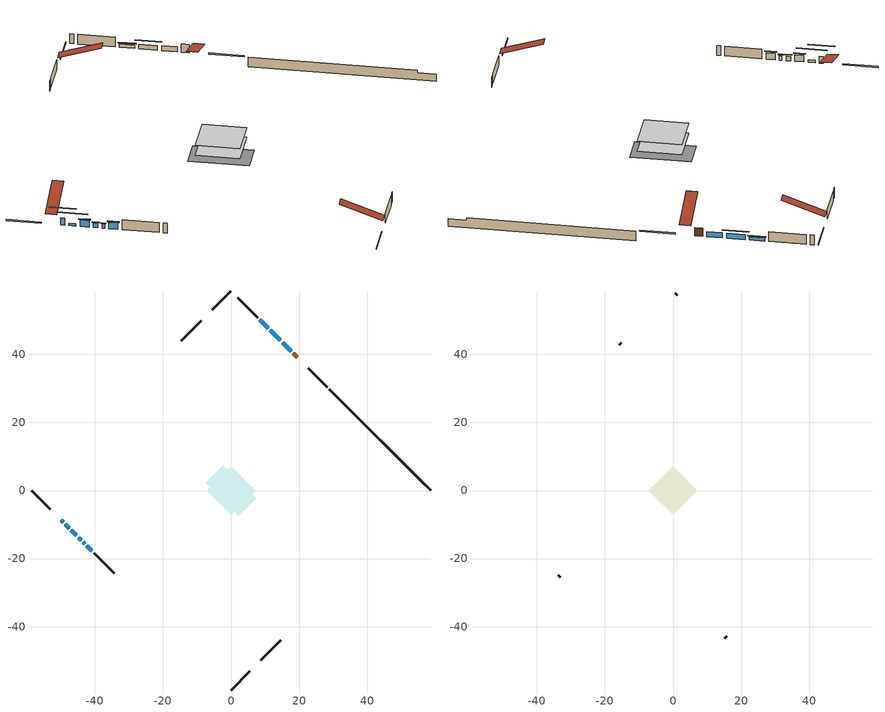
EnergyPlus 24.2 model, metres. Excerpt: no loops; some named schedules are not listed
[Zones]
conditioned space
 floor outside (Floor1 construction): -3.07,0 0,3.07 3.07,0 0,-3.07 z0.89
 floor adiabatic (AdiabaticFloorConstruction): -7.07,0 0,7.07 7.07,0 0,-7.07 z0.89
 floor foundation (Slab1 construction): -7.43,2.29 -2.29,7.43 7.43,-2.29 2.29,-7.43 z-1.52
 wall outside (RimJoist1 construction): 0,-58.6 5.57,-53.03 / -58.6,0 -53.03,-5.57 / 0,58.6 -5.57,53.03 / 28.22,30.39 22.64,35.96 z0.89:1.19
 wall outside (AdiabaticWallConstruction 1): 19.51,39.09 18.29,40.31 z0.89:2.92
 wall outside (AdiabaticWallConstruction): 17.64,40.96 15.17,43.43 z0.89:2.11; -49.9,-8.7 -49.32,-9.29 z0.89:2.63; -48.66,-9.94 -47.54,-11.06 z0.89:1.5; 14.52,44.09 11.58,47.02 z0.89:2.05; -46.88,-11.72 -45.42,-13.19 z0.89:2.54; -44.76,-13.84 -44.05,-14.55 z0.89:1.99; -43.39,-15.21 -43,-15.6 z0.89:1.93; -42.35,-16.25 -40.88,-17.72 z0.89:2.48; 10.93,47.68 8.47,50.13 z0.89:1.71
 wall outside (Wall1 construction): 8.7,-49.9 14.59,-44.01 / -40.23,-18.38 -34.34,-24.26 / -8.7,49.9 -14.59,44.01 / 7.81,50.79 1.93,56.68 z0.89:3.33
 wall foundation (FoundationWall1 construction): 28.87,29.73,-1.52 28.87,29.73,0.89 55.63,2.97,0.89 55.63,2.97,0.32 58.6,0,0.32 58.6,0,-1.52
 window (WindowConstruction): 17.64,40.97 15.17,43.43 z0.89:2.11
 window (WindowConstruction 7): -49.9,-8.7 -49.32,-9.28 z0.89:2.63
 window (WindowConstruction 8): -48.66,-9.94 -47.54,-11.06 z0.89:1.5
 window (WindowConstruction 1): 14.52,44.09 11.58,47.02 z0.89:2.05
 window (WindowConstruction 2): -46.88,-11.72 -45.42,-13.19 z0.89:2.54
 window (WindowConstruction 3): -44.76,-13.84 -44.05,-14.55 z0.89:1.99
 window (WindowConstruction 4): -43.39,-15.21 -43,-15.6 z0.89:1.93
 window (WindowConstruction 5): -42.35,-16.26 -40.88,-17.72 z0.89:2.47
 window (WindowConstruction 6): 10.93,47.68 8.47,50.13 z0.89:1.71
 door (Door): 19.51,39.09 18.29,40.31 z0.89:2.92
 ceiling adiabatic (AdiabaticFloorConstruction): 0,-7.07 7.07,0 0,7.07 -7.07,0 z0.89
attic - vented
 floor to conditioned space (Floor2 construction Reversed): -7.07,0 0,7.07 7.07,0 0,-7.07 z3.33
 wall outside (Wall2 construction): 15.25,-43.36 15.86,-42.74 / -33.68,-24.92 -33.07,-25.53 / -15.25,43.36 -15.86,42.74 / 1.27,57.33 0.66,57.95 z0.89:3.33
 roof outside (Roof1 construction): 8.05,-50.56,3.33 1.16,-43.67,6.58 -0.66,-45.48,6.58 6.23,-52.37,3.33; -50.56,-8.05,3.33 -43.67,-1.16,6.58 -45.48,0.66,6.58 -52.37,-6.23,3.33; -8.05,50.56,3.33 -1.16,43.67,6.58 0.66,45.48,6.58 -6.23,52.37,3.33; 20.17,38.43,3.33 13.28,31.54,6.58 15.1,29.73,6.58 21.99,36.62,3.33
shading: -47.45,-11.16 -51.77,-6.83 -51.98,-7.04 -47.66,-11.37 z5.28; -45.67,-12.94 -50.53,-8.07 -50.75,-8.28 -45.88,-13.15 z4.15; 10.94,47.66 15.16,43.44 15.37,43.65 11.15,47.87 z2.96; -45.21,-13.4 -47.09,-11.51 -47.31,-11.72 -45.42,-13.61 z2.83; -43.84,-14.76 -44.97,-13.63 -45.18,-13.84 -44.05,-14.98 z2.29; -42.79,-15.81 -43.6,-15 -43.82,-15.21 -43,-16.02 z2.23; -40.67,-17.93 -42.56,-16.04 -42.77,-16.26 -40.88,-18.14 z2.77; 8.26,50.34 11.14,47.46 11.35,47.68 8.47,50.56 z2.01
[Building]
Building 1: Terrain=Suburbs
[Site:Location]
Montreal Intl AP_QC: Latitude {deg}=45.47; Longitude {deg}=-73.74; Time Zone {hr}=-5; Elevation {m}=36; Keep Site Location Information=Yes
[Site:GroundTemperature:Shallow]
2.07863, -0.316383, -0.508184, 0.628371, 5.19101, 9.73239, 13.6695, 16.1636, 16.3755, 14.347, 10.5102, 6.10817
[Site:WaterMainsTemperature]
Calculation Method=Schedule; Temperature Schedule=mains temperature schedule
[Material] Roughness=Rough; Thermal Absorptance=0.9
Name | Thickness {m} | Conductivity {W/m-K} | Density {kg/m3} | Specific Heat {J/kg-K} | Solar Absorptance | Visible Absorptance
asphalt or fiberglass shingles | 0.00635 | 0.162714 | 1121.4 | 1465.45 | 0.4 | 0.4
ceiling stud and cavity | 0.1397 | 0.0949009 | 65.682 | 1177.47 | 0.7 | 0.7
concrete 4.0 in. | 0.1016 | 1.803125 | 2242.8 | 837.4 | 0.7 | 0.7
concrete 8.0 in. | 0.2032 | 1.803125 | 2242.8 | 837.4 | 0.7 | 0.7
door material | 0.04445 | 0.053851 | 512.64 | 1214.23 | 0.7 | 0.7
exterior vertical ins | 0.015425 | 0.029427 | 32.04 | 1214.23 | 0.7 | 0.7
floor covering | 0.0127 | 0.0433444 | 54.468 | 1339.84 | 0.6 | 0.6
floor rigid ins; wall rigid ins | 0.512978 | 0.029427 | 32.04 | 1214.23 | 0.7 | 0.7
floor stud and cavity | 0.1397 | 0.450278 | 92.3553 | 1139.71 | 0.7 | 0.7
floor stud and cavity 1 | 0.1397 | 1.75129 | 37.0049 | 1207.88 | 0.7 | 0.7
furniture material conditioned space 1 | 0.1524 | 0.115458 | 640.8 | 1214.23 | 0.6 | 0.6
gypsum board | 0.0127 | 0.160291 | 801 | 837.4 | 0.6 | 0.6
gypsum board 1 | 0.0127 | 0.160291 | 801 | 837.4 | 0.7 | 0.7
osb sheathing 0.5 in. | 0.0127 | 0.115458 | 512.64 | 1214.23 | 0.7 | 0.7
osb sheathing 0.75 in. | 0.01905 | 0.115458 | 512.64 | 1214.23 | 0.7 | 0.7
osb sheathing 2.0 in. | 0.0508 | 0.115458 | 512.64 | 1214.23 | 0.7 | 0.7
rim joist stud and cavity | 0.0508 | 0.0344445 | 125.044 | 1163.47 | 0.6 | 0.6
wall stud and cavity | 0.1397 | 0.0816238 | 139.0536 | 1170.24 | 0.7 | 0.7
wall stud and cavity 1 | 0.0889 | 6.9971 | 50.32683 | 1063.81 | 0.6 | 0.6
wall stud and cavity 2 | 0.0889 | 0.380278 | 52.3479 | 1209.89 | 0.7 | 0.7
wall stud and cavity 3 | 0.0889 | 0.391764 | 83.0341 | 1211.67 | 0.7 | 0.7
wood siding | 0.0254 | 0.102417 | 544.68 | 1172.36 | 0.4 | 0.4
wood siding 1 | 0.00254 | 0.102417 | 544.68 | 1172.36 | 0.4 | 0.4
wood siding 2; wood siding 3; wood siding 4 | 0.0254 | 0.102417 | 544.68 | 1172.36 | 0.7 | 0.7
[WindowMaterial:SimpleGlazingSystem]
Name | U-Factor {W/m2-K} | Solar Heat Gain Coefficient
WindowMaterial | 2.91679 | 0.64
WindowMaterial 1 | 2.94631 | 0.61
WindowMaterial 2 | 2.93098 | 0.63
WindowMaterial 3 | 3.00253 | 0.54
WindowMaterial 4 | 3.034891 | 0.46
WindowMaterial 5 | 2.93212 | 0.63
WindowMaterial 6 | 2.97698 | 0.56
WindowMaterial 7 | 3.05136 | 0.44
[Construction]
AdiabaticFloorConstruction: floor stud and cavity 1, floor rigid ins, osb sheathing 0.75 in., floor covering
AdiabaticWallConstruction: wood siding 3, wall rigid ins, wall stud and cavity 2, gypsum board
AdiabaticWallConstruction 1: wood siding 4, wall rigid ins, wall stud and cavity 2, gypsum board
Door: door material
Floor1 construction: floor stud and cavity, osb sheathing 0.75 in., floor covering
Floor2 construction Reversed: gypsum board, ceiling stud and cavity
FoundationWall1 construction: concrete 8.0 in., gypsum board 1
furniture construction conditioned space 1: furniture material conditioned space 1
PartitionWallConstruction: gypsum board, wall stud and cavity 3, gypsum board
RimJoist1 construction: wood siding 2, osb sheathing 2.0 in., rim joist stud and cavity
Roof1 construction: asphalt or fiberglass shingles
Slab1 construction: concrete 4.0 in.
Wall1 construction: wood siding, osb sheathing 0.5 in., wall stud and cavity, gypsum board
Wall2 construction: wood siding 1, wall stud and cavity 1
WindowConstruction: WindowMaterial
WindowConstruction 1: WindowMaterial 1
WindowConstruction 2: WindowMaterial 2
WindowConstruction 3: WindowMaterial 3
WindowConstruction 4: WindowMaterial 4
WindowConstruction 5: WindowMaterial 5
WindowConstruction 6; WindowConstruction 7: WindowMaterial 6
WindowConstruction 8: WindowMaterial 7
[Zone] Multiplier=1; Part of Total Floor Area=Yes
Name | Volume {m3}
attic - vented | 52.7204
conditioned space | 513.8
[Space]
Name | Zone | Volume {m3}
attic - vented 1 | attic - vented | 52.7204
conditioned space 1 | conditioned space | 513.8
[ZoneInfiltration:EffectiveLeakageArea]
infil attic - vented 1: Zone or Space=attic - vented 1; Schedule=Always On Discrete; Effective Air Leakage Area {cm2}=4000.8; Stack Coefficient=0.000395353; Wind Coefficient=1.34342e-05
[ZoneMixing]
whole house fan mix: Zone or Space=attic - vented; Schedule=Always On Continuous; Design Flow Rate Calculation Method=Flow/Zone; Design Flow Rate {m3/s}=0; Source Zone or Space=conditioned space
[SurfaceProperty:ExposedFoundationPerimeter]
Slab1: Exposed Perimeter Calculation Method=TotalExposedPerimeter; Total Exposed Perimeter {m}=42.043
[InternalMass] Zone or ZoneList=conditioned space; Space or SpaceList=conditioned space 1
Name | Construction | Surface Area {m2}
furniture mass conditioned space 1 | furniture construction conditioned space 1 | 87.5439
partition wall mass | PartitionWallConstruction | 218.86
[Lights]
interior lighting: Zone or ZoneList or Space or SpaceList=conditioned space 1; Schedule=interior lighting schedule; Design Level Calculation Method=LightingLevel; Lighting Level {W}=343.2; Return Air Fraction=0; Fraction Radiant=0.6; Fraction Visible=0.2; Fraction Replaceable=1
[People]
occupants: Zone or ZoneList or Space or SpaceList=conditioned space 1; Number of People Schedule=occupants schedule; Number of People Calculation Method=People; Number of People=3; Fraction Radiant=0.314171; Sensible Heat Fraction=0.56303; Activity Level Schedule=occupants activity schedule; Carbon Dioxide Generation Rate {m3/s-W}=0; Enable ASHRAE 55 Comfort Warnings=No; Mean Radiant Temperature Calculation Type=EnclosureAveraged
[ElectricEquipment] Zone or ZoneList or Space or SpaceList=conditioned space 1; Design Level Calculation Method=EquipmentLevel
Name | Schedule | Design Level {W} | Fraction Latent | Fraction Radiant | Fraction Lost
clothes dryer | clothes dryer schedule | 140.772 | 0.015 | 0.081 | 0.85
clothes washer | clothes washer schedule | 32.1985 | 0.03 | 0.162 | 0.7
cooking range | cooking range schedule | 215.147 | 0.08 | 0.432 | 0.2
dishwasher | dishwasher schedule | 66.8632 | 0.3 | 0.18 | 0.4
fridge | fridge schedule | 72.9452 | 0 | 0.6 | 0
mech vent bath fan 0 | mech vent bath fan 0 schedule | 50.2 | 0 | 0 | 1
mech vent bath fan 1 | mech vent bath fan 1 schedule | 50.2 | 0 | 0 | 1
mech vent bath fan 2 | mech vent bath fan 2 schedule | 50.2 | 0 | 0 | 1
mech vent house fan | mech vent house fan schedule | 0 | 0 | 0 | 1
mech vent house fan cfis | mech vent house fan cfis schedule | 0 | 0 | 0 | 0
mech vent range fan 0 | mech vent range fan 0 schedule | 57 | 0 | 0 | 1
misc plug loads | misc plug loads schedule | 494.7 | 0.045 | 0.513 | 0.1
whole house fan | Always On Discrete | 0 | 0 | 0 | 1
[OtherEquipment] Zone or ZoneList or Space or SpaceList=conditioned space 1; Design Level Calculation Method=EquipmentLevel
Name | Fuel Type | Schedule | Design Level {W} | Fraction Latent | Fraction Radiant | Fraction Lost
clothes dryer 1 | Electricity | clothes dryer schedule | 0 | 0.015 | 0.081 | 0.85
cooking range 1 | Electricity | cooking range schedule | 0 | 0.08 | 0.432 | 0.2
general water use latent | None | general water use schedule | 62.594 | 1 | 0 | 0
general water use sensible | None | general water use schedule | -61.6891 | 0 | 0.6 | 0
mech vent house fan latent load | None | Always On Discrete | 0 | 1 | 0 | 0
mech vent house fan sensible load | None | Always On Discrete | 0 | 0 | 0 | 0
water heater energy adjustment1 | Electricity | Always On Discrete | 0.01 | 0 | 0 | 1
[ZoneInfiltration:DesignFlowRate] Zone or ZoneList or Space or SpaceList=conditioned space 1; Schedule=Always On Discrete; Design Flow Rate Calculation Method=Flow/Zone; Design Flow Rate {m3/s}=0
infil flow; natural vent flow; whole house fan flow
[Foundation:Kiva]
Foundation Kiva 1: Initial Indoor Air Temperature {C}=18; Wall Height Above Grade {m}=0.889986; Wall Depth Below Slab {m}=0.2032; Custom Block Material Name 1=exterior vertical ins; Custom Block Depth 1 {m}=2.40999; Custom Block X Position 1 {m}=0.2159; Custom Block Z Position 1 {m}=0
[Foundation:Kiva:Settings]
Soil Conductivity {W/m-K}=0.849921; Soil Density {kg/m3}=1842.3; Soil Specific Heat {J/kg-K}=418.7; Ground Solar Absorptivity=0.9; Ground Thermal Absorptivity=0.9; Ground Surface Roughness {m}=0.03; Far-Field Width {m}=40; Deep-Ground Boundary Condition=ZeroFlux; Deep-Ground Depth {m}=40; Minimum Cell Dimension {m}=0.2; Maximum Cell Growth Coefficient=3; Simulation Timestep=Timestep
[Exterior:Lights]
exterior lighting: Schedule=exterior lighting schedule; Design Level {W}=75.6
[Schedule:Constant]
Name | Hourly Value
Always On Continuous; mech vent house fan schedule; mech vent house fan cfis schedule; Always On Discrete | 1
occupants activity schedule | 117.228
fridge schedule | 0
[Schedule:Week:Daily]
interior lighting schedule Week Rule - Jan1-Jan27: interior lighting schedule day, interior lighting schedule day, interior lighting schedule day, interior lighting schedule day, interior lighting schedule day, interior lighting schedule day, interior lighting schedule day, interior lighting schedule default day, interior lighting schedule default day, interior lighting schedule default day, interior lighting schedule default day, interior lighting schedule default day
interior lighting schedule Week Rule - Jan28-Feb3: interior lighting schedule day, interior lighting schedule day, interior lighting schedule day, interior lighting schedule day, interior lighting schedule day 1, interior lighting schedule day 1, interior lighting schedule day 1, interior lighting schedule default day, interior lighting schedule default day, interior lighting schedule default day, interior lighting schedule default day, interior lighting schedule default day
interior lighting schedule Week Rule - Feb4-Feb24: interior lighting schedule day 1, interior lighting schedule day 1, interior lighting schedule day 1, interior lighting schedule day 1, interior lighting schedule day 1, interior lighting schedule day 1, interior lighting schedule day 1, interior lighting schedule default day, interior lighting schedule default day, interior lighting schedule default day, interior lighting schedule default day, interior lighting schedule default day
interior lighting schedule Week Rule - Feb25-Mar3: interior lighting schedule day 1, interior lighting schedule day 1, interior lighting schedule day 1, interior lighting schedule day 1, interior lighting schedule day 2, interior lighting schedule day 2, interior lighting schedule day 2, interior lighting schedule default day, interior lighting schedule default day, interior lighting schedule default day, interior lighting schedule default day, interior lighting schedule default day
interior lighting schedule Week Rule - Mar4-Mar31: interior lighting schedule day 2, interior lighting schedule day 2, interior lighting schedule day 2, interior lighting schedule day 2, interior lighting schedule day 2, interior lighting schedule day 2, interior lighting schedule day 2, interior lighting schedule default day, interior lighting schedule default day, interior lighting schedule default day, interior lighting schedule default day, interior lighting schedule default day
interior lighting schedule Week Rule - Apr1-Apr28: interior lighting schedule day 3, interior lighting schedule day 3, interior lighting schedule day 3, interior lighting schedule day 3, interior lighting schedule day 3, interior lighting schedule day 3, interior lighting schedule day 3, interior lighting schedule default day, interior lighting schedule default day, interior lighting schedule default day, interior lighting schedule default day, interior lighting schedule default day
interior lighting schedule Week Rule - Apr29-May5: interior lighting schedule day 3, interior lighting schedule day 3, interior lighting schedule day 4, interior lighting schedule day 4, interior lighting schedule day 4, interior lighting schedule day 4, interior lighting schedule day 4, interior lighting schedule default day, interior lighting schedule default day, interior lighting schedule default day, interior lighting schedule default day, interior lighting schedule default day
interior lighting schedule Week Rule - May6-May26: interior lighting schedule day 4, interior lighting schedule day 4, interior lighting schedule day 4, interior lighting schedule day 4, interior lighting schedule day 4, interior lighting schedule day 4, interior lighting schedule day 4, interior lighting schedule default day, interior lighting schedule default day, interior lighting schedule default day, interior lighting schedule default day, interior lighting schedule default day
interior lighting schedule Week Rule - May27-Jun2: interior lighting schedule day 4, interior lighting schedule day 4, interior lighting schedule day 4, interior lighting schedule day 4, interior lighting schedule day 4, interior lighting schedule day 5, interior lighting schedule day 5, interior lighting schedule default day, interior lighting schedule default day, interior lighting schedule default day, interior lighting schedule default day, interior lighting schedule default day
interior lighting schedule Week Rule - Jun3-Jun30: interior lighting schedule day 5, interior lighting schedule day 5, interior lighting schedule day 5, interior lighting schedule day 5, interior lighting schedule day 5, interior lighting schedule day 5, interior lighting schedule day 5, interior lighting schedule default day, interior lighting schedule default day, interior lighting schedule default day, interior lighting schedule default day, interior lighting schedule default day
interior lighting schedule Week Rule - Jul1-Jul28: interior lighting schedule day 6, interior lighting schedule day 6, interior lighting schedule day 6, interior lighting schedule day 6, interior lighting schedule day 6, interior lighting schedule day 6, interior lighting schedule day 6, interior lighting schedule default day, interior lighting schedule default day, interior lighting schedule default day, interior lighting schedule default day, interior lighting schedule default day
interior lighting schedule Week Rule - Jul29-Aug4: interior lighting schedule day 6, interior lighting schedule day 6, interior lighting schedule day 6, interior lighting schedule day 7, interior lighting schedule day 7, interior lighting schedule day 7, interior lighting schedule day 7, interior lighting schedule default day, interior lighting schedule default day, interior lighting schedule default day, interior lighting schedule default day, interior lighting schedule default day
interior lighting schedule Week Rule - Aug5-Aug25: interior lighting schedule day 7, interior lighting schedule day 7, interior lighting schedule day 7, interior lighting schedule day 7, interior lighting schedule day 7, interior lighting schedule day 7, interior lighting schedule day 7, interior lighting schedule default day, interior lighting schedule default day, interior lighting schedule default day, interior lighting schedule default day, interior lighting schedule default day
interior lighting schedule Week Rule - Aug26-Sep1: interior lighting schedule day 7, interior lighting schedule day 7, interior lighting schedule day 7, interior lighting schedule day 7, interior lighting schedule day 7, interior lighting schedule day 7, interior lighting schedule day 8, interior lighting schedule default day, interior lighting schedule default day, interior lighting schedule default day, interior lighting schedule default day, interior lighting schedule default day
interior lighting schedule Week Rule - Sep2-Sep29: interior lighting schedule day 8, interior lighting schedule day 8, interior lighting schedule day 8, interior lighting schedule day 8, interior lighting schedule day 8, interior lighting schedule day 8, interior lighting schedule day 8, interior lighting schedule default day, interior lighting schedule default day, interior lighting schedule default day, interior lighting schedule default day, interior lighting schedule default day
interior lighting schedule Week Rule - Sep30-Oct6: interior lighting schedule day 8, interior lighting schedule day 9, interior lighting schedule day 9, interior lighting schedule day 9, interior lighting schedule day 9, interior lighting schedule day 9, interior lighting schedule day 9, interior lighting schedule default day, interior lighting schedule default day, interior lighting schedule default day, interior lighting schedule default day, interior lighting schedule default day
interior lighting schedule Week Rule - Oct7-Oct27: interior lighting schedule day 9, interior lighting schedule day 9, interior lighting schedule day 9, interior lighting schedule day 9, interior lighting schedule day 9, interior lighting schedule day 9, interior lighting schedule day 9, interior lighting schedule default day, interior lighting schedule default day, interior lighting schedule default day, interior lighting schedule default day, interior lighting schedule default day
interior lighting schedule Week Rule - Oct28-Nov3: interior lighting schedule day 9, interior lighting schedule day 9, interior lighting schedule day 9, interior lighting schedule day 9, interior lighting schedule day 10, interior lighting schedule day 10, interior lighting schedule day 10, interior lighting schedule default day, interior lighting schedule default day, interior lighting schedule default day, interior lighting schedule default day, interior lighting schedule default day
interior lighting schedule Week Rule - Nov4-Nov24: interior lighting schedule day 10, interior lighting schedule day 10, interior lighting schedule day 10, interior lighting schedule day 10, interior lighting schedule day 10, interior lighting schedule day 10, interior lighting schedule day 10, interior lighting schedule default day, interior lighting schedule default day, interior lighting schedule default day, interior lighting schedule default day, interior lighting schedule default day
interior lighting schedule Week Rule - Nov25-Dec1: interior lighting schedule day 10, interior lighting schedule day 10, interior lighting schedule day 10, interior lighting schedule day 10, interior lighting schedule day 10, interior lighting schedule day 10, interior lighting schedule day 11, interior lighting schedule default day, interior lighting schedule default day, interior lighting schedule default day, interior lighting schedule default day, interior lighting schedule default day
interior lighting schedule Week Rule - Dec2-Dec31: interior lighting schedule day 11, interior lighting schedule day 11, interior lighting schedule day 11, interior lighting schedule day 11, interior lighting schedule day 11, interior lighting schedule day 11, interior lighting schedule day 11, interior lighting schedule default day, interior lighting schedule default day, interior lighting schedule default day, interior lighting schedule default day, interior lighting schedule default day
occupants schedule Week Rule - Jan1-Dec31: occupants schedule day, occupants schedule day, occupants schedule day, occupants schedule day, occupants schedule day, occupants schedule day, occupants schedule day, occupants schedule default day, occupants schedule default day, occupants schedule default day, occupants schedule default day, occupants schedule default day
clothes dryer schedule Week Rule - Jan1-Dec31: clothes dryer schedule day, clothes dryer schedule day, clothes dryer schedule day, clothes dryer schedule day, clothes dryer schedule day, clothes dryer schedule day, clothes dryer schedule day, clothes dryer schedule default day, clothes dryer schedule default day, clothes dryer schedule default day, clothes dryer schedule default day, clothes dryer schedule default day
clothes washer schedule Week Rule - Jan1-Dec31: clothes washer schedule day, clothes washer schedule day, clothes washer schedule day, clothes washer schedule day, clothes washer schedule day, clothes washer schedule day, clothes washer schedule day, clothes washer schedule default day, clothes washer schedule default day, clothes washer schedule default day, clothes washer schedule default day, clothes washer schedule default day
cooking range schedule Week Rule - Jan1-Dec31: cooking range schedule day, cooking range schedule day, cooking range schedule day, cooking range schedule day, cooking range schedule day, cooking range schedule day, cooking range schedule day, cooking range schedule default day, cooking range schedule default day, cooking range schedule default day, cooking range schedule default day, cooking range schedule default day
dishwasher schedule Week Rule - Jan1-Dec31: dishwasher schedule day, dishwasher schedule day, dishwasher schedule day, dishwasher schedule day, dishwasher schedule day, dishwasher schedule day, dishwasher schedule day, dishwasher schedule default day, dishwasher schedule default day, dishwasher schedule default day, dishwasher schedule default day, dishwasher schedule default day
mech vent bath fan 0 schedule Week Rule - Jan1-Dec31: mech vent bath fan 0 schedule day, mech vent bath fan 0 schedule day, mech vent bath fan 0 schedule day, mech vent bath fan 0 schedule day, mech vent bath fan 0 schedule day, mech vent bath fan 0 schedule day, mech vent bath fan 0 schedule day, mech vent bath fan 0 schedule default day, mech vent bath fan 0 schedule default day, mech vent bath fan 0 schedule default day, mech vent bath fan 0 schedule default day, mech vent bath fan 0 schedule default day
mech vent bath fan 1 schedule Week Rule - Jan1-Dec31: mech vent bath fan 1 schedule day, mech vent bath fan 1 schedule day, mech vent bath fan 1 schedule day, mech vent bath fan 1 schedule day, mech vent bath fan 1 schedule day, mech vent bath fan 1 schedule day, mech vent bath fan 1 schedule day, mech vent bath fan 1 schedule default day, mech vent bath fan 1 schedule default day, mech vent bath fan 1 schedule default day, mech vent bath fan 1 schedule default day, mech vent bath fan 1 schedule default day
mech vent bath fan 2 schedule Week Rule - Jan1-Dec31: mech vent bath fan 2 schedule day, mech vent bath fan 2 schedule day, mech vent bath fan 2 schedule day, mech vent bath fan 2 schedule day, mech vent bath fan 2 schedule day, mech vent bath fan 2 schedule day, mech vent bath fan 2 schedule day, mech vent bath fan 2 schedule default day, mech vent bath fan 2 schedule default day, mech vent bath fan 2 schedule default day, mech vent bath fan 2 schedule default day, mech vent bath fan 2 schedule default day
mech vent range fan 0 schedule Week Rule - Jan1-Dec31: mech vent range fan 0 schedule day, mech vent range fan 0 schedule day, mech vent range fan 0 schedule day, mech vent range fan 0 schedule day, mech vent range fan 0 schedule day, mech vent range fan 0 schedule day, mech vent range fan 0 schedule day, mech vent range fan 0 schedule default day, mech vent range fan 0 schedule default day, mech vent range fan 0 schedule default day, mech vent range fan 0 schedule default day, mech vent range fan 0 schedule default day
misc plug loads schedule Week Rule - Jan1-Dec31: misc plug loads schedule day, misc plug loads schedule day, misc plug loads schedule day, misc plug loads schedule day, misc plug loads schedule day, misc plug loads schedule day, misc plug loads schedule day, misc plug loads schedule default day, misc plug loads schedule default day, misc plug loads schedule default day, misc plug loads schedule default day, misc plug loads schedule default day
general water use schedule Week Rule - Jan1-Dec31: general water use schedule day, general water use schedule day, general water use schedule day, general water use schedule day, general water use schedule day, general water use schedule day, general water use schedule day, general water use schedule default day, general water use schedule default day, general water use schedule default day, general water use schedule default day, general water use schedule default day
exterior lighting schedule Week Rule - Jan1-Jan27: exterior lighting schedule day, exterior lighting schedule day, exterior lighting schedule day, exterior lighting schedule day, exterior lighting schedule day, exterior lighting schedule day, exterior lighting schedule day, exterior lighting schedule default day, exterior lighting schedule default day, exterior lighting schedule default day, exterior lighting schedule default day, exterior lighting schedule default day
exterior lighting schedule Week Rule - Jan28-Feb3: exterior lighting schedule day, exterior lighting schedule day, exterior lighting schedule day, exterior lighting schedule day, exterior lighting schedule day 1, exterior lighting schedule day 1, exterior lighting schedule day 1, exterior lighting schedule default day, exterior lighting schedule default day, exterior lighting schedule default day, exterior lighting schedule default day, exterior lighting schedule default day
exterior lighting schedule Week Rule - Feb4-Feb24: exterior lighting schedule day 1, exterior lighting schedule day 1, exterior lighting schedule day 1, exterior lighting schedule day 1, exterior lighting schedule day 1, exterior lighting schedule day 1, exterior lighting schedule day 1, exterior lighting schedule default day, exterior lighting schedule default day, exterior lighting schedule default day, exterior lighting schedule default day, exterior lighting schedule default day
exterior lighting schedule Week Rule - Feb25-Mar3: exterior lighting schedule day 1, exterior lighting schedule day 1, exterior lighting schedule day 1, exterior lighting schedule day 1, exterior lighting schedule day 2, exterior lighting schedule day 2, exterior lighting schedule day 2, exterior lighting schedule default day, exterior lighting schedule default day, exterior lighting schedule default day, exterior lighting schedule default day, exterior lighting schedule default day
exterior lighting schedule Week Rule - Mar4-Mar31: exterior lighting schedule day 2, exterior lighting schedule day 2, exterior lighting schedule day 2, exterior lighting schedule day 2, exterior lighting schedule day 2, exterior lighting schedule day 2, exterior lighting schedule day 2, exterior lighting schedule default day, exterior lighting schedule default day, exterior lighting schedule default day, exterior lighting schedule default day, exterior lighting schedule default day
exterior lighting schedule Week Rule - Apr1-Apr28: exterior lighting schedule day 3, exterior lighting schedule day 3, exterior lighting schedule day 3, exterior lighting schedule day 3, exterior lighting schedule day 3, exterior lighting schedule day 3, exterior lighting schedule day 3, exterior lighting schedule default day, exterior lighting schedule default day, exterior lighting schedule default day, exterior lighting schedule default day, exterior lighting schedule default day
exterior lighting schedule Week Rule - Apr29-May5: exterior lighting schedule day 3, exterior lighting schedule day 3, exterior lighting schedule day 4, exterior lighting schedule day 4, exterior lighting schedule day 4, exterior lighting schedule day 4, exterior lighting schedule day 4, exterior lighting schedule default day, exterior lighting schedule default day, exterior lighting schedule default day, exterior lighting schedule default day, exterior lighting schedule default day
exterior lighting schedule Week Rule - May6-May26: exterior lighting schedule day 4, exterior lighting schedule day 4, exterior lighting schedule day 4, exterior lighting schedule day 4, exterior lighting schedule day 4, exterior lighting schedule day 4, exterior lighting schedule day 4, exterior lighting schedule default day, exterior lighting schedule default day, exterior lighting schedule default day, exterior lighting schedule default day, exterior lighting schedule default day
exterior lighting schedule Week Rule - May27-Jun2: exterior lighting schedule day 4, exterior lighting schedule day 4, exterior lighting schedule day 4, exterior lighting schedule day 4, exterior lighting schedule day 4, exterior lighting schedule day 5, exterior lighting schedule day 5, exterior lighting schedule default day, exterior lighting schedule default day, exterior lighting schedule default day, exterior lighting schedule default day, exterior lighting schedule default day
exterior lighting schedule Week Rule - Jun3-Jun30: exterior lighting schedule day 5, exterior lighting schedule day 5, exterior lighting schedule day 5, exterior lighting schedule day 5, exterior lighting schedule day 5, exterior lighting schedule day 5, exterior lighting schedule day 5, exterior lighting schedule default day, exterior lighting schedule default day, exterior lighting schedule default day, exterior lighting schedule default day, exterior lighting schedule default day
exterior lighting schedule Week Rule - Jul1-Jul28: exterior lighting schedule day 6, exterior lighting schedule day 6, exterior lighting schedule day 6, exterior lighting schedule day 6, exterior lighting schedule day 6, exterior lighting schedule day 6, exterior lighting schedule day 6, exterior lighting schedule default day, exterior lighting schedule default day, exterior lighting schedule default day, exterior lighting schedule default day, exterior lighting schedule default day
exterior lighting schedule Week Rule - Jul29-Aug4: exterior lighting schedule day 6, exterior lighting schedule day 6, exterior lighting schedule day 6, exterior lighting schedule day 7, exterior lighting schedule day 7, exterior lighting schedule day 7, exterior lighting schedule day 7, exterior lighting schedule default day, exterior lighting schedule default day, exterior lighting schedule default day, exterior lighting schedule default day, exterior lighting schedule default day
exterior lighting schedule Week Rule - Aug5-Aug25: exterior lighting schedule day 7, exterior lighting schedule day 7, exterior lighting schedule day 7, exterior lighting schedule day 7, exterior lighting schedule day 7, exterior lighting schedule day 7, exterior lighting schedule day 7, exterior lighting schedule default day, exterior lighting schedule default day, exterior lighting schedule default day, exterior lighting schedule default day, exterior lighting schedule default day
exterior lighting schedule Week Rule - Aug26-Sep1: exterior lighting schedule day 7, exterior lighting schedule day 7, exterior lighting schedule day 7, exterior lighting schedule day 7, exterior lighting schedule day 7, exterior lighting schedule day 7, exterior lighting schedule day 8, exterior lighting schedule default day, exterior lighting schedule default day, exterior lighting schedule default day, exterior lighting schedule default day, exterior lighting schedule default day
exterior lighting schedule Week Rule - Sep2-Sep29: exterior lighting schedule day 8, exterior lighting schedule day 8, exterior lighting schedule day 8, exterior lighting schedule day 8, exterior lighting schedule day 8, exterior lighting schedule day 8, exterior lighting schedule day 8, exterior lighting schedule default day, exterior lighting schedule default day, exterior lighting schedule default day, exterior lighting schedule default day, exterior lighting schedule default day
exterior lighting schedule Week Rule - Sep30-Oct6: exterior lighting schedule day 8, exterior lighting schedule day 9, exterior lighting schedule day 9, exterior lighting schedule day 9, exterior lighting schedule day 9, exterior lighting schedule day 9, exterior lighting schedule day 9, exterior lighting schedule default day, exterior lighting schedule default day, exterior lighting schedule default day, exterior lighting schedule default day, exterior lighting schedule default day
exterior lighting schedule Week Rule - Oct7-Oct27: exterior lighting schedule day 9, exterior lighting schedule day 9, exterior lighting schedule day 9, exterior lighting schedule day 9, exterior lighting schedule day 9, exterior lighting schedule day 9, exterior lighting schedule day 9, exterior lighting schedule default day, exterior lighting schedule default day, exterior lighting schedule default day, exterior lighting schedule default day, exterior lighting schedule default day
[Schedule:Year]
interior lighting schedule: interior lighting schedule Week Rule - Jan1-Jan27, 1, 1, 1, 27, interior lighting schedule Week Rule - Jan28-Feb3, 1, 28, 2, 3, interior lighting schedule Week Rule - Feb4-Feb24, 2, 4, 2, 24, interior lighting schedule Week Rule - Feb25-Mar3, 2, 25, 3, 3, interior lighting schedule Week Rule - Mar4-Mar31, 3, 4, 3, 31, interior lighting schedule Week Rule - Apr1-Apr28, 4, 1, 4, 28, interior lighting schedule Week Rule - Apr29-May5, 4, 29, 5, 5, interior lighting schedule Week Rule - May6-May26, 5, 6, 5, 26, interior lighting schedule Week Rule - May27-Jun2, 5, 27, 6, 2, interior lighting schedule Week Rule - Jun3-Jun30, 6, 3, 6, 30, interior lighting schedule Week Rule - Jul1-Jul28, 7, 1, 7, 28, interior lighting schedule Week Rule - Jul29-Aug4, 7, 29, 8, 4, interior lighting schedule Week Rule - Aug5-Aug25, 8, 5, 8, 25, interior lighting schedule Week Rule - Aug26-Sep1, 8, 26, 9, 1, interior lighting schedule Week Rule - Sep2-Sep29, 9, 2, 9, 29, interior lighting schedule Week Rule - Sep30-Oct6, 9, 30, 10, 6, interior lighting schedule Week Rule - Oct7-Oct27, 10, 7, 10, 27, interior lighting schedule Week Rule - Oct28-Nov3, 10, 28, 11, 3, interior lighting schedule Week Rule - Nov4-Nov24, 11, 4, 11, 24, interior lighting schedule Week Rule - Nov25-Dec1, 11, 25, 12, 1, interior lighting schedule Week Rule - Dec2-Dec31, 12, 2, 12, 31
occupants schedule: occupants schedule Week Rule - Jan1-Dec31, 1, 1, 12, 31
clothes dryer schedule: clothes dryer schedule Week Rule - Jan1-Dec31, 1, 1, 12, 31
clothes washer schedule: clothes washer schedule Week Rule - Jan1-Dec31, 1, 1, 12, 31
cooking range schedule: cooking range schedule Week Rule - Jan1-Dec31, 1, 1, 12, 31
dishwasher schedule: dishwasher schedule Week Rule - Jan1-Dec31, 1, 1, 12, 31
mech vent bath fan 0 schedule: mech vent bath fan 0 schedule Week Rule - Jan1-Dec31, 1, 1, 12, 31
mech vent bath fan 1 schedule: mech vent bath fan 1 schedule Week Rule - Jan1-Dec31, 1, 1, 12, 31
mech vent bath fan 2 schedule: mech vent bath fan 2 schedule Week Rule - Jan1-Dec31, 1, 1, 12, 31
mech vent range fan 0 schedule: mech vent range fan 0 schedule Week Rule - Jan1-Dec31, 1, 1, 12, 31
misc plug loads schedule: misc plug loads schedule Week Rule - Jan1-Dec31, 1, 1, 12, 31
general water use schedule: general water use schedule Week Rule - Jan1-Dec31, 1, 1, 12, 31
exterior lighting schedule: exterior lighting schedule Week Rule - Jan1-Jan27, 1, 1, 1, 27, exterior lighting schedule Week Rule - Jan28-Feb3, 1, 28, 2, 3, exterior lighting schedule Week Rule - Feb4-Feb24, 2, 4, 2, 24, exterior lighting schedule Week Rule - Feb25-Mar3, 2, 25, 3, 3, exterior lighting schedule Week Rule - Mar4-Mar31, 3, 4, 3, 31, exterior lighting schedule Week Rule - Apr1-Apr28, 4, 1, 4, 28, exterior lighting schedule Week Rule - Apr29-May5, 4, 29, 5, 5, exterior lighting schedule Week Rule - May6-May26, 5, 6, 5, 26, exterior lighting schedule Week Rule - May27-Jun2, 5, 27, 6, 2, exterior lighting schedule Week Rule - Jun3-Jun30, 6, 3, 6, 30, exterior lighting schedule Week Rule - Jul1-Jul28, 7, 1, 7, 28, exterior lighting schedule Week Rule - Jul29-Aug4, 7, 29, 8, 4, exterior lighting schedule Week Rule - Aug5-Aug25, 8, 5, 8, 25, exterior lighting schedule Week Rule - Aug26-Sep1, 8, 26, 9, 1, exterior lighting schedule Week Rule - Sep2-Sep29, 9, 2, 9, 29, exterior lighting schedule Week Rule - Sep30-Oct6, 9, 30, 10, 6, exterior lighting schedule Week Rule - Oct7-Oct27, 10, 7, 10, 27, exterior lighting schedule Week Rule - Oct28-Nov3, 10, 28, 11, 3, exterior lighting schedule Week Rule - Nov4-Nov24, 11, 4, 11, 24, exterior lighting schedule Week Rule - Nov25-Dec1, 11, 25, 12, 1, exterior lighting schedule Week Rule - Dec2-Dec31, 12, 2, 12, 31
[Schedule:Compact]
mains temperature schedule: Through: 01/01, For: AllDays, Until: 24:00, 6.56833, Through: 01/02, For: AllDays, Until: 24:00, 6.48722, Through: 01/03, For: AllDays, Until: 24:00, 6.40722, Through: 01/04, For: AllDays, Until: 24:00, 6.32889, Through: 01/05, For: AllDays, Until: 24:00, 6.25167, Through: 01/06, For: AllDays, Until: 24:00, 6.17611, Through: 01/07, For: AllDays, Until: 24:00, 6.10222, Through: 01/08, For: AllDays, Until: 24:00, 6.02944, Through: 01/09, For: AllDays, Until: 24:00, 5.95833, Through: 01/10, For: AllDays, Until: 24:00, 5.88889, Through: 01/11, For: AllDays, Until: 24:00, 5.82056, Through: 01/12, For: AllDays, Until: 24:00, 5.75444, Through: 01/13, For: AllDays, Until: 24:00, 5.68944, Through: 01/14, For: AllDays, Until: 24:00, 5.62611, Through: 01/15, For: AllDays, Until: 24:00, 5.56444, Through: 01/16, For: AllDays, Until: 24:00, 5.50444, Through: 01/17, For: AllDays, Until: 24:00, 5.44611, Through: 01/18, For: AllDays, Until: 24:00, 5.38944, Through: 01/19, For: AllDays, Until: 24:00, 5.33389, Through: 01/20, For: AllDays, Until: 24:00, 5.28111, Through: 01/21, For: AllDays, Until: 24:00, 5.22944, Through: 01/22, For: AllDays, Until: 24:00, 5.17944, Through: 01/23, For: AllDays, Until: 24:00, 5.13111, Through: 01/24, For: AllDays, Until: 24:00, 5.085, Through: 01/25, For: AllDays, Until: 24:00, 5.04056, Through: 01/26, For: AllDays, Until: 24:00, 4.99778, Through: 01/27, For: AllDays, Until: 24:00, 4.95667, Through: 01/28, For: AllDays, Until: 24:00, 4.91778, Through: 01/29, For: AllDays, Until: 24:00, 4.88056, Through: 01/30, For: AllDays, Until: 24:00, 4.845, Through: 01/31, For: AllDays, Until: 24:00, 4.81167, Through: 02/01, For: AllDays, Until: 24:00, 4.77944, Through: 02/02, For: AllDays, Until: 24:00, 4.75, Through: 02/03, For: AllDays, Until: 24:00, 4.72167, Through: 02/04, For: AllDays, Until: 24:00, 4.69611, Through: 02/05, For: AllDays, Until: 24:00, 4.67167, Through: 02/06, For: AllDays, Until: 24:00, 4.64944, Through: 02/07, For: AllDays, Until: 24:00, 4.62889, Through: 02/08, For: AllDays, Until: 24:00, 4.61056, Through: 02/09, For: AllDays, Until: 24:00, 4.59389, Through: 02/10, For: AllDays, Until: 24:00, 4.57944, Through: 02/11, For: AllDays, Until: 24:00, 4.56667, Through: 02/12, For: AllDays, Until: 24:00, 4.55611, Through: 02/13, For: AllDays, Until: 24:00, 4.54722, Through: 02/14, For: AllDays, Until: 24:00, 4.54056, Through: 02/15, For: AllDays, Until: 24:00, 4.53556, Through: 02/16, For: AllDays, Until: 24:00, 4.53278, Through: 02/17, For: AllDays, Until: 24:00, 4.53167, Through: 02/18, For: AllDays, Until: 24:00, 4.53278, Through: 02/19, For: AllDays, Until: 24:00, 4.53556, Through: 02/20, For: AllDays, Until: 24:00, 4.54056, Through: 02/21, For: AllDays, Until: 24:00, 4.54722, Through: 02/22, For: AllDays, Until: 24:00, 4.55611, Through: 02/23, For: AllDays, Until: 24:00, 4.56667, Through: 02/24, For: AllDays, Until: 24:00, 4.57944, Through: 02/25, For: AllDays, Until: 24:00, 4.59389, Through: 02/26, For: AllDays, Until: 24:00, 4.61056, Through: 02/27, For: AllDays, Until: 24:00, 4.62889, Through: 02/28, For: AllDays, Until: 24:00, 4.64889, Through: 03/01, For: AllDays, Until: 24:00, 4.67111, Through: 03/02, For: AllDays, Until: 24:00, 4.69556, Through: 03/03, For: AllDays, Until: 24:00, 4.72167, Through: 03/04, For: AllDays, Until: 24:00, 4.74944, Through: 03/05, For: AllDays, Until: 24:00, 4.77944, Through: 03/06, For: AllDays, Until: 24:00, 4.81111, Through: 03/07, For: AllDays, Until: 24:00, 4.84444, Through: 03/08, For: AllDays, Until: 24:00, 4.88, Through: 03/09, For: AllDays, Until: 24:00, 4.91722, Through: 03/10, For: AllDays, Until: 24:00, 4.95611, Through: 03/11, For: AllDays, Until: 24:00, 4.99722, Through: 03/12, For: AllDays, Until: 24:00, 5.04, Through: 03/13, For: AllDays, Until: 24:00, 5.08444, Through: 03/14, For: AllDays, Until: 24:00, 5.13056, Through: 03/15, For: AllDays, Until: 24:00, 5.17889, Through: 03/16, For: AllDays, Until: 24:00, 5.22833, Through: 03/17, For: AllDays, Until: 24:00, 5.28, Through: 03/18, For: AllDays, Until: 24:00, 5.33333, Through: 03/19, For: AllDays, Until: 24:00, 5.38833, Through: 03/20, For: AllDays, Until: 24:00, 5.445, Through: 03/21, For: AllDays, Until: 24:00, 5.50333, Through: 03/22, For: AllDays, Until: 24:00, 5.56333, Through: 03/23, For: AllDays, Until: 24:00, 5.625, Through: 03/24, For: AllDays, Until: 24:00, 5.68833, Through: 03/25, For: AllDays, Until: 24:00, 5.75333, Through: 03/26, For: AllDays, Until: 24:00, 5.81944, Through: 03/27, For: AllDays, Until: 24:00, 5.88778, Through: 03/28, For: AllDays, Until: 24:00, 5.95722, Through: 03/29, For: AllDays, Until: 24:00, 6.02833, Through: 03/30, For: AllDays, Until: 24:00, 6.10111, Through: 03/31, For: AllDays, Until: 24:00, 6.175, Through: 04/01, For: AllDays, Until: 24:00, 6.25056, Through: 04/02, For: AllDays, Until: 24:00, 6.32778, Through: 04/03, For: AllDays, Until: 24:00, 6.40611, Through: 04/04, For: AllDays, Until: 24:00, 6.48556, Through: 04/05, For: AllDays, Until: 24:00, 6.56722, Through: 04/06, For: AllDays, Until: 24:00, 6.64944, Through: 04/07, For: AllDays, Until: 24:00, 6.73333, Through: 04/08, For: AllDays, Until: 24:00, 6.81833, Through: 04/09, For: AllDays, Until: 24:00, 6.905, Through: 04/10, For: AllDays, Until: 24:00, 6.99278, Through: 04/11, For: AllDays, Until: 24:00, 7.08111, Through: 04/12, For: AllDays, Until: 24:00, 7.17167, Through: 04/13, For: AllDays, Until: 24:00, 7.26278, Through: 04/14, For: AllDays, Until: 24:00, 7.355, Through: 04/15, For: AllDays, Until: 24:00, 7.44833, Through: 04/16, For: AllDays, Until: 24:00, 7.54278, Through: 04/17, For: AllDays, Until: 24:00, 7.63889, Through: 04/18, For: AllDays, Until: 24:00, 7.735, Through: 04/19, For: AllDays, Until: 24:00, 7.83278, Through: 04/20, For: AllDays, Until: 24:00, 7.93167, Through: 04/21, For: AllDays, Until: 24:00, 8.03111, Through: 04/22, For: AllDays, Until: 24:00, 8.13167, Through: 04/23, For: AllDays, Until: 24:00, 8.23278, Through: 04/24, For: AllDays, Until: 24:00, 8.335, Through: 04/25, For: AllDays, Until: 24:00, 8.43778, Through: 04/26, For: AllDays, Until: 24:00, 8.54167, Through: 04/27, For: AllDays, Until: 24:00, 8.64611, Through: 04/28, For: AllDays, Until: 24:00, 8.75167, Through: 04/29, For: AllDays, Until: 24:00, 8.85778, Through: 04/30, For: AllDays, Until: 24:00, 8.96444, Through: 05/01, For: AllDays, Until: 24:00, 9.07167, Through: 05/02, For: AllDays, Until: 24:00, 9.17944, Through: 05/03, For: AllDays, Until: 24:00, 9.28778, Through: 05/04, For: AllDays, Until: 24:00, 9.39667, Through: 05/05, For: AllDays, Until: 24:00, 9.50667, Through: 05/06, For: AllDays, Until: 24:00, 9.61667, Through: 05/07, For: AllDays, Until: 24:00, 9.72667, Through: 05/08, For: AllDays, Until: 24:00, 9.83778, Through: 05/09, For: AllDays, Until: 24:00, 9.94889, Through: 05/10, For: AllDays, Until: 24:00, 10.0606, Through: 05/11, For: AllDays, Until: 24:00, 10.1722, Through: 05/12, For: AllDays, Until: 24:00, 10.2844, Through: 05/13, For: AllDays, Until: 24:00, 10.3967, Through: 05/14, For: AllDays, Until: 24:00, 10.5094, Through: 05/15, For: AllDays, Until: 24:00, 10.6222, Through: 05/16, For: AllDays, Until: 24:00, 10.735, Through: 05/17, For: AllDays, Until: 24:00, 10.8478, Through: 05/18, For: AllDays, Until: 24:00, 10.9611, Through: 05/19, For: AllDays, Until: 24:00, 11.0744, Through: 05/20, For: AllDays, Until: 24:00, 11.1872, Through: 05/21, For: AllDays, Until: 24:00, 11.3006, Through: 05/22, For: AllDays, Until: 24:00, 11.4133, Through: 05/23, For: AllDays, Until: 24:00, 11.5267, Through: 05/24, For: AllDays, Until: 24:00, 11.6394, Through: 05/25, For: AllDays, Until: 24:00, 11.7522, Through: 05/26, For: AllDays, Until: 24:00, 11.8644, Through: 05/27, For: AllDays, Until: 24:00, 11.9767, Through: 05/28, For: AllDays, Until: 24:00, 12.0889, Through: 05/29, For: AllDays, Until: 24:00, 12.2006, Through: 05/30, For: AllDays, Until: 24:00, 12.3122, Through: 05/31, For: AllDays, Until: 24:00, 12.4228, Through: 06/01, For: AllDays, Until: 24:00, 12.5339, Through: 06/02, For: AllDays, Until: 24:00, 12.6439, Through: 06/03, For: AllDays, Until: 24:00, 12.7539, Through: 06/04, For: AllDays, Until: 24:00, 12.8628, Through: 06/05, For: AllDays, Until: 24:00, 12.9717, Through: 06/06, For: AllDays, Until: 24:00, 13.08, Through: 06/07, For: AllDays, Until: 24:00, 13.1878, Through: 06/08, For: AllDays, Until: 24:00, 13.2944, Through: 06/09, For: AllDays, Until: 24:00, 13.4011, Through: 06/10, For: AllDays, Until: 24:00, 13.5067, Through: 06/11, For: AllDays, Until: 24:00, 13.6117, Through: 06/12, For: AllDays, Until: 24:00, 13.7156, Through: 06/13, For: AllDays, Until: 24:00, 13.8194, Through: 06/14, For: AllDays, Until: 24:00, 13.9222, Through: 06/15, For: AllDays, Until: 24:00, 14.0239, Through: 06/16, For: AllDays, Until: 24:00, 14.125, Through: 06/17, For: AllDays, Until: 24:00, 14.225, Through: 06/18, For: AllDays, Until: 24:00, 14.3239, Through: 06/19, For: AllDays, Until: 24:00, 14.4222, Through: 06/20, For: AllDays, Until: 24:00, 14.5194, Through: 06/21, For: AllDays, Until: 24:00, 14.6156, Through: 06/22, For: AllDays, Until: 24:00, 14.7106, Through: 06/23, For: AllDays, Until: 24:00, 14.805, Through: 06/24, For: AllDays, Until: 24:00, 14.8978, Through: 06/25, For: AllDays, Until: 24:00, 14.9894, Through: 06/26, For: AllDays, Until: 24:00, 15.0806, Through: 06/27, For: AllDays, Until: 24:00, 15.17, Through: 06/28, For: AllDays, Until: 24:00, 15.2583, Through: 06/29, For: AllDays, Until: 24:00, 15.3456, Through: 06/30, For: AllDays, Until: 24:00, 15.4311, Through: 07/01, For: AllDays, Until: 24:00, 15.5161, Through: 07/02, For: AllDays, Until: 24:00, 15.5989, Through: 07/03, For: AllDays, Until: 24:00, 15.6811, Through: 07/04, For: AllDays, Until: 24:00, 15.7617, Through: 07/05, For: AllDays, Until: 24:00, 15.8411, Through: 07/06, For: AllDays, Until: 24:00, 15.9189, Through: 07/07, For: AllDays, Until: 24:00, 15.995, Through: 07/08, For: AllDays, Until: 24:00, 16.07, Through: 07/09, For: AllDays, Until: 24:00, 16.1433, Through: 07/10, For: AllDays, Until: 24:00, 16.2156, Through: 07/11, For: AllDays, Until: 24:00, 16.2861, Through: 07/12, For: AllDays, Until: 24:00, 16.355, Through: 07/13, For: AllDays, Until: 24:00, 16.4222, Through: 07/14, For: AllDays, Until: 24:00, 16.4878, Through: 07/15, For: AllDays, Until: 24:00, 16.5522, Through: 07/16, For: AllDays, Until: 24:00, 16.615, Through: 07/17, For: AllDays, Until: 24:00, 16.6756, Through: 07/18, For: AllDays, Until: 24:00, 16.735, Through: 07/19, For: AllDays, Until: 24:00, 16.7928, Through: 07/20, For: AllDays, Until: 24:00, 16.8489, Through: 07/21, For: AllDays, Until: 24:00, 16.9028, Through: 07/22, For: AllDays, Until: 24:00, 16.9556, Through: 07/23, For: AllDays, Until: 24:00, 17.0061, Through: 07/24, For: AllDays, Until: 24:00, 17.0556, Through: 07/25, For: AllDays, Until: 24:00, 17.1028, Through: 07/26, For: AllDays, Until: 24:00, 17.1483, Through: 07/27, For: AllDays, Until: 24:00, 17.1917, Through: 07/28, For: AllDays, Until: 24:00, 17.2339, Through: 07/29, For: AllDays, Until: 24:00, 17.2739, Through: 07/30, For: AllDays, Until: 24:00, 17.3122, Through: 07/31, For: AllDays, Until: 24:00, 17.3489, Through: 08/01, For: AllDays, Until: 24:00, 17.3833, Through: 08/02, For: AllDays, Until: 24:00, 17.4161, Through: 08/03, For: AllDays, Until: 24:00, 17.4467, Through: 08/04, For: AllDays, Until: 24:00, 17.4761, Through: 08/05, For: AllDays, Until: 24:00, 17.5028, Through: 08/06, For: AllDays, Until: 24:00, 17.5283, Through: 08/07, For: AllDays, Until: 24:00, 17.5517, Through: 08/08, For: AllDays, Until: 24:00, 17.5728, Through: 08/09, For: AllDays, Until: 24:00, 17.5922, Through: 08/10, For: AllDays, Until: 24:00, 17.61, Through: 08/11, For: AllDays, Until: 24:00, 17.6256, Through: 08/12, For: AllDays, Until: 24:00, 17.6394, Through: 08/13, For: AllDays, Until: 24:00, 17.6511, Through: 08/14, For: AllDays, Until: 24:00, 17.6611, Through: 08/15, For: AllDays, Until: 24:00, 17.6689, Through: 08/16, For: AllDays, Until: 24:00, 17.675, Through: 08/17, For: AllDays, Until: 24:00, 17.6789, Through: 08/18, For: AllDays, Until: 24:00, 17.6811, Through: 08/19, For: AllDays, Until: 24:00, 17.6811, Through: 08/20, For: AllDays, Until: 24:00, 17.6794, Through: 08/21, For: AllDays, Until: 24:00, 17.6756, Through: 08/22, For: AllDays, Until: 24:00, 17.67, Through: 08/23, For: AllDays, Until: 24:00, 17.6622, Through: 08/24, For: AllDays, Until: 24:00, 17.6528, Through: 08/25, For: AllDays, Until: 24:00, 17.6411, Through: 08/26, For: AllDays, Until: 24:00, 17.6278, Through: 08/27, For: AllDays, Until: 24:00, 17.6122, Through: 08/28, For: AllDays, Until: 24:00, 17.595, Through: 08/29, For: AllDays, Until: 24:00, 17.5756, Through: 08/30, For: AllDays, Until: 24:00, 17.5544, Through: 08/31, For: AllDays, Until: 24:00, 17.5311, Through: 09/01, For: AllDays, Until: 24:00, 17.5061, Through: 09/02, For: AllDays, Until: 24:00, 17.4794, Through: 09/03, For: AllDays, Until: 24:00, 17.4506, Through: 09/04, For: AllDays, Until: 24:00, 17.42, Through: 09/05, For: AllDays, Until: 24:00, 17.3878, Through: 09/06, For: AllDays, Until: 24:00, 17.3533, Through: 09/07, For: AllDays, Until: 24:00, 17.3172, Through: 09/08, For: AllDays, Until: 24:00, 17.2789, Through: 09/09, For: AllDays, Until: 24:00, 17.2389, Through: 09/10, For: AllDays, Until: 24:00, 17.1972, Through: 09/11, For: AllDays, Until: 24:00, 17.1539, Through: 09/12, For: AllDays, Until: 24:00, 17.1083, Through: 09/13, For: AllDays, Until: 24:00, 17.0617, Through: 09/14, For: AllDays, Until: 24:00, 17.0128, Through: 09/15, For: AllDays, Until: 24:00, 16.9622, Through: 09/16, For: AllDays, Until: 24:00, 16.9094, Through: 09/17, For: AllDays, Until: 24:00, 16.8556, Through: 09/18, For: AllDays, Until: 24:00, 16.8, Through: 09/19, For: AllDays, Until: 24:00, 16.7422, Through: 09/20, For: AllDays, Until: 24:00, 16.6833, Through: 09/21, For: AllDays, Until: 24:00, 16.6228, Through: 09/22, For: AllDays, Until: 24:00, 16.56, Through: 09/23, For: AllDays, Until: 24:00, 16.4961, Through: 09/24, For: AllDays, Until: 24:00, 16.4306, Through: 09/25, For: AllDays, Until: 24:00, 16.3633, Through: 09/26, For: AllDays, Until: 24:00, 16.295, Through: 09/27, For: AllDays, Until: 24:00, 16.2244, Through: 09/28, For: AllDays, Until: 24:00, 16.1528, Through: 09/29, For: AllDays, Until: 24:00, 16.0794, Through: 09/30, For: AllDays, Until: 24:00, 16.0044, Through: 10/01, For: AllDays, Until: 24:00, 15.9283, Through: 10/02, For: AllDays, Until: 24:00, 15.8511, Through: 10/03, For: AllDays, Until: 24:00, 15.7717, Through: 10/04, For: AllDays, Until: 24:00, 15.6917, Through: 10/05, For: AllDays, Until: 24:00, 15.6094, Through: 10/06, For: AllDays, Until: 24:00, 15.5267, Through: 10/07, For: AllDays, Until: 24:00, 15.4422, Through: 10/08, For: AllDays, Until: 24:00, 15.3567, Through: 10/09, For: AllDays, Until: 24:00, 15.2694, Through: 10/10, For: AllDays, Until: 24:00, 15.1811, Through: 10/11, For: AllDays, Until: 24:00, 15.0917, Through: 10/12, For: AllDays, Until: 24:00, 15.0011, Through: 10/13, For: AllDays, Until: 24:00, 14.9094, Through: 10/14, For: AllDays, Until: 24:00, 14.8167, Through: 10/15, For: AllDays, Until: 24:00, 14.7228, Through: 10/16, For: AllDays, Until: 24:00, 14.6278, Through: 10/17, For: AllDays, Until: 24:00, 14.5317, Through: 10/18, For: AllDays, Until: 24:00, 14.4344, Through: 10/19, For: AllDays, Until: 24:00, 14.3367, Through: 10/20, For: AllDays, Until: 24:00, 14.2378, Through: 10/21, For: AllDays, Until: 24:00, 14.1378, Through: 10/22, For: AllDays, Until: 24:00, 14.0367, Through: 10/23, For: AllDays, Until: 24:00, 13.935, Through: 10/24, For: AllDays, Until: 24:00, 13.8322, Through: 10/25, For: AllDays, Until: 24:00, 13.7289, Through: 10/26, For: AllDays, Until: 24:00, 13.625, Through: 10/27, For: AllDays, Until: 24:00, 13.52, Through: 10/28, For: AllDays, Until: 24:00, 13.4144, Through: 10/29, For: AllDays, Until: 24:00, 13.3083, Through: 10/30, For: AllDays, Until: 24:00, 13.2011, Through: 10/31, For: AllDays, Until: 24:00, 13.0939, Through: 11/01, For: AllDays, Until: 24:00, 12.9856, Through: 11/02, For: AllDays, Until: 24:00, 12.8767, Through: 11/03, For: AllDays, Until: 24:00, 12.7678, Through: 11/04, For: AllDays, Until: 24:00, 12.6578, Through: 11/05, For: AllDays, Until: 24:00, 12.5478, Through: 11/06, For: AllDays, Until: 24:00, 12.4372, Through: 11/07, For: AllDays, Until: 24:00, 12.3261, Through: 11/08, For: AllDays, Until: 24:00, 12.215, Through: 11/09, For: AllDays, Until: 24:00, 12.1033, Through: 11/10, For: AllDays, Until: 24:00, 11.9911, Through: 11/11, For: AllDays, Until: 24:00, 11.8789, Through: 11/12, For: AllDays, Until: 24:00, 11.7667, Through: 11/13, For: AllDays, Until: 24:00, 11.6539, Through: 11/14, For: AllDays, Until: 24:00, 11.5411, Through: 11/15, For: AllDays, Until: 24:00, 11.4278, Through: 11/16, For: AllDays, Until: 24:00, 11.315, Through: 11/17, For: AllDays, Until: 24:00, 11.2017, Through: 11/18, For: AllDays, Until: 24:00, 11.0889, Through: 11/19, For: AllDays, Until: 24:00, 10.9756, Through: 11/20, For: AllDays, Until: 24:00, 10.8622, Through: 11/21, For: AllDays, Until: 24:00, 10.7494, Through: 11/22, For: AllDays, Until: 24:00, 10.6367, Through: 11/23, For: AllDays, Until: 24:00, 10.5239, Through: 11/24, For: AllDays, Until: 24:00, 10.4111, Through: 11/25, For: AllDays, Until: 24:00, 10.2989, Through: 11/26, For: AllDays, Until: 24:00, 10.1867, Through: 11/27, For: AllDays, Until: 24:00, 10.0744, Through: 11/28, For: AllDays, Until: 24:00, 9.96333, Through: 11/29, For: AllDays, Until: 24:00, 9.85167, Through: 11/30, For: AllDays, Until: 24:00, 9.74111, Through: 12/01, For: AllDays, Until: 24:00, 9.63056, Through: 12/02, For: AllDays, Until: 24:00, 9.52056, Through: 12/03, For: AllDays, Until: 24:00, 9.41111, Through: 12/04, For: AllDays, Until: 24:00, 9.30167, Through: 12/05, For: AllDays, Until: 24:00, 9.19333, Through: 12/06, For: AllDays, Until: 24:00, 9.08556, Through: 12/07, For: AllDays, Until: 24:00, 8.97778, Through: 12/08, For: AllDays, Until: 24:00, 8.87111, Through: 12/09, For: AllDays, Until: 24:00, 8.765, Through: 12/10, For: AllDays, Until: 24:00, 8.66, Through: 12/11, For: AllDays, Until: 24:00, 8.555, Through: 12/12, For: AllDays, Until: 24:00, 8.45111, Through: 12/13, For: AllDays, Until: 24:00, 8.34833, Through: 12/14, For: AllDays, Until: 24:00, 8.24611, Through: 12/15, For: AllDays, Until: 24:00, 8.14444, Through: 12/16, For: AllDays, Until: 24:00, 8.04389, Through: 12/17, For: AllDays, Until: 24:00, 7.94444, Through: 12/18, For: AllDays, Until: 24:00, 7.84556, Through: 12/19, For: AllDays, Until: 24:00, 7.74778, Through: 12/20, For: AllDays, Until: 24:00, 7.65111, Through: 12/21, For: AllDays, Until: 24:00, 7.555, Through: 12/22, For: AllDays, Until: 24:00, 7.46056, Through: 12/23, For: AllDays, Until: 24:00, 7.36667, Through: 12/24, For: AllDays, Until: 24:00, 7.27444, Through: 12/25, For: AllDays, Until: 24:00, 7.18278, Through: 12/26, For: AllDays, Until: 24:00, 7.09278, Through: 12/27, For: AllDays, Until: 24:00, 7.00389, Through: 12/28, For: AllDays, Until: 24:00, 6.91611, Through: 12/29, For: AllDays, Until: 24:00, 6.82944, Through: 12/30, For: AllDays, Until: 24:00, 6.74389, Through: 12/31, For: AllDays, Until: 24:00, 6.66
